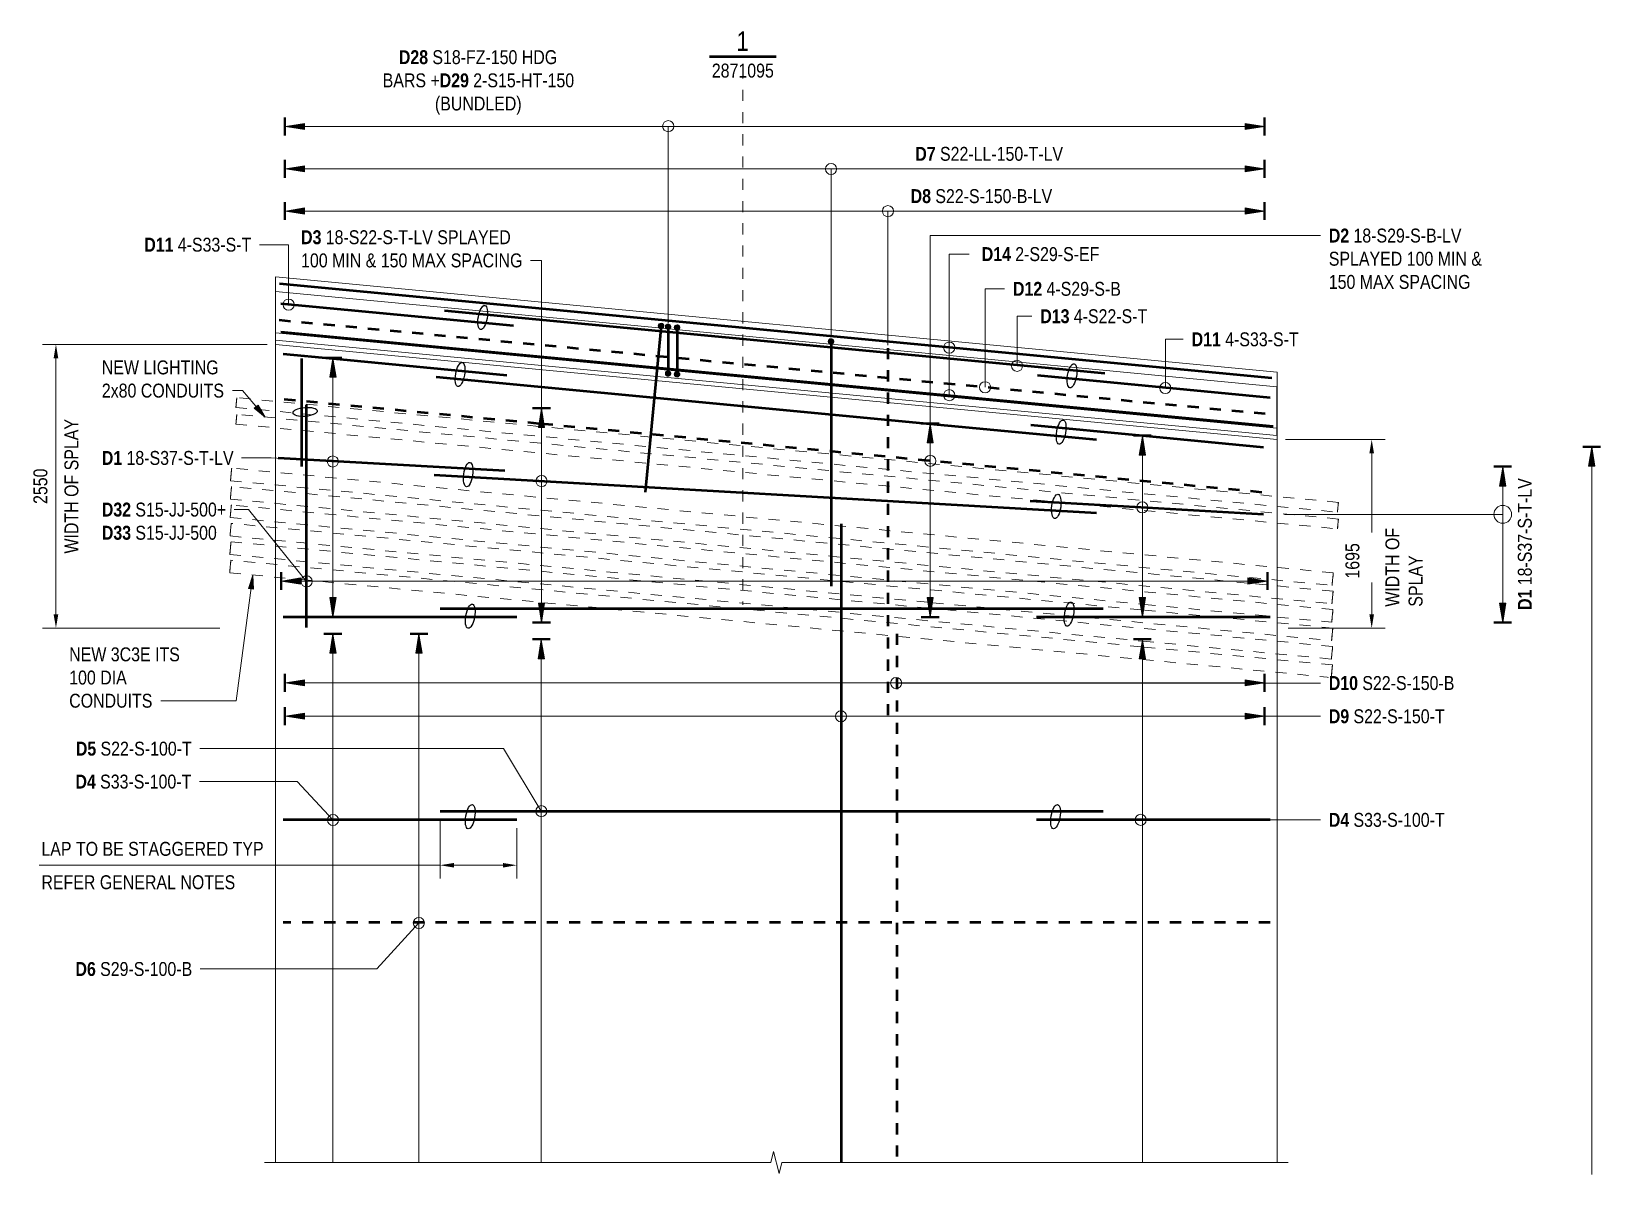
# Model space of a CAD drawing. Header units: metres. Extents: x 577 to 630, y 3 to 1710.
# Drawn here: x 578.17 to 592.27, y 1681.8 to 1692.07 of the extents above; entities that cross this region are included whole.
import ezdxf

# ---------------------------------------------------------------- set-up
doc = ezdxf.new("R2010")
doc.units = ezdxf.units.M
doc.linetypes.add('Dot_Section Line', pattern=[0.02, 0, -0.02])
doc.linetypes.add('JacobsDash', pattern=[0.0045, 0.003, -0.0015])
doc.layers.get('Defpoints').update_dxf_attribs({"color": 41})
for name, color, linetype, lineweight in [('D-BDGE', 7, 'Continuous', 13), ('D-BDGE-FLOOR', 7, 'Continuous', 50), ('D-BDGE-FLOOR-HID', 7, 'JacobsDash', 18), ('D-BDGE-FRAMING', 7, 'Continuous', 50), ('D-BDGE-LINE', 7, 'Continuous', 9), ('D-ENHA-ANNO-TEXT', 7, 'Continuous', 9), ('D-ENHA-TEXT', 7, 'Continuous', 9), ('D-ENHA-TEXT-DIMS', 7, 'Continuous', 9)]:
    doc.layers.add(name, color=color, linetype=linetype, lineweight=lineweight)
doc.layers.add('D-BDGE-Conduits', color=1, linetype='Continuous', lineweight=9, true_color=0xff0000)
doc.styles.add('Arial Narrow', font='ARIALN.TTF', dxfattribs={"height": 0.175})
doc.styles.add('Arial Narrow_1', font='ARIALN.TTF', dxfattribs={"height": 0.125})
doc.styles.add('Arial Narrow_B', font='ARIALNB.TTF', dxfattribs={"height": 0.125})
doc.dimstyles.new('Dimension_Standard_O__mm_', dxfattribs={"dimscale": 0.3048, "dimtxt": 0.127929, "dimasz": 0.410105, "dimexe": 0.393701, "dimexo": 0.246063, "dimgap": 0.246063, "dimtad": 1, "dimdec": 0, "dimlfac": 1000, "dimzin": 0, "dimdsep": 46, "dimtxsty": 'Arial Narrow_1', "dimsah": 1, "dimcen": 0.09, "dimaunit": 1, "dimadec": 4, "dimazin": 0, "dimtfac": 1, "dimtdec": 4, "dimtix": 1, "dimtmove": 2, "dimatfit": 3, "dimfxl": 1, "dimtvp": 1, "dimtfill": 1, "dimtolj": 1, "dimtzin": 0, "dimlwd": 18, "dimlwe": 18, "dimarcsym": 2})
doc.dimstyles.new('Dimension_Standard_O__mm__1', dxfattribs={"dimscale": 0.3048, "dimtxt": 0.127929, "dimasz": 0.410105, "dimexe": 0.393701, "dimexo": 0.246063, "dimgap": 0.246063, "dimtad": 1, "dimdec": 0, "dimlfac": 1000, "dimzin": 0, "dimdsep": 46, "dimtxsty": 'Arial Narrow_1', "dimsah": 1, "dimcen": 0.09, "dimaunit": 1, "dimadec": 4, "dimazin": 0, "dimtfac": 1, "dimtdec": 4, "dimtix": 1, "dimtmove": 0, "dimatfit": 3, "dimfxl": 1, "dimtvp": 1, "dimtfill": 1, "dimtolj": 1, "dimtzin": 0, "dimlwd": 18, "dimlwe": 18, "dimarcsym": 2})

# ---------------------------------------------------------------- blocks, each defined once
blk = doc.blocks.new('Upstand North - Upstand North-7372798-DRG-1095-DECK REINFORCEMENT PLAN')
at = {"layer": 'D-BDGE-FRAMING', "lineweight": 13}
for p, q in [((435.247, 1732.799), (435.279, 1732.426)), ((438.709, 1732.764), (435.247, 1732.799)), ((438.773, 1732.763), (438.744, 1732.764)), ((438.853, 1732.762), (438.808, 1732.763)), ((440.256, 1732.748), (438.888, 1732.762)), ((444.287, 1732.707), (440.264, 1732.748)), ((444.319, 1732.334), (444.287, 1732.707)), ((444.288, 1732.707), (444.287, 1732.707)), ((444.288, 1732.707), (444.325, 1732.271)), ((435.279, 1732.426), (435.285, 1732.362)), ((444.319, 1732.334), (435.279, 1732.426)), ((444.325, 1732.27), (435.285, 1732.362)), ((444.325, 1732.27), (444.319, 1732.334))]:
    blk.add_line(p, q, dxfattribs=at)
blk = doc.blocks.new('CS_DET_Rebar Combined - Multiple Bar-6193805-DRG-1095-DECK REINFORCEMENT PLAN')
at = {"layer": 'D-BDGE-LINE'}
blk.add_hatch(color=256, dxfattribs=at).paths.add_polyline_path([(0.025, 0), (0.024, 0.006), (0.022, 0.012), (0.018, 0.018), (0.012, 0.022), (0.006, 0.024), (0, 0.025), (-0.006, 0.024), (-0.013, 0.022), (-0.018, 0.018), (-0.022, 0.012), (-0.024, 0.006), (-0.025, 0), (-0.024, -0.006), (-0.022, -0.013), (-0.018, -0.018), (-0.013, -0.022), (-0.006, -0.024), (0, -0.025), (0.006, -0.024), (0.012, -0.022), (0.018, -0.018), (0.022, -0.013), (0.024, -0.006)])
at = {"layer": 'D-BDGE-LINE', "lineweight": 50}
blk.add_line((0.025, 0), (2.2, 0), dxfattribs=at)
at = {"layer": 'D-BDGE-LINE'}
for start, end in [(360, 180), (180, 360)]:
    blk.add_arc((0, 0), 0.025, start, end, dxfattribs=at)
blk = doc.blocks.new('CS_DET_Rebar Combined - Multiple Bar-6194062-DRG-1095-DECK REINFORCEMENT PLAN')
at = {"layer": 'D-BDGE-LINE'}
for points in [[(0.025, 0), (0.024, 0.006), (0.022, 0.012), (0.018, 0.018), (0.012, 0.022), (0.006, 0.024), (0, 0.025), (-0.006, 0.024), (-0.013, 0.022), (-0.018, 0.018), (-0.022, 0.012), (-0.024, 0.006), (-0.025, 0), (-0.024, -0.006), (-0.022, -0.013), (-0.018, -0.018), (-0.013, -0.022), (-0.006, -0.024), (0, -0.025), (0.006, -0.024), (0.012, -0.022), (0.018, -0.018), (0.022, -0.013), (0.024, -0.006)], [(0.445, 0), (0.444, 0.006), (0.442, 0.012), (0.438, 0.018), (0.432, 0.022), (0.426, 0.024), (0.42, 0.025), (0.414, 0.024), (0.407, 0.022), (0.402, 0.018), (0.398, 0.012), (0.396, 0.006), (0.395, 0), (0.396, -0.006), (0.398, -0.013), (0.402, -0.018), (0.407, -0.022), (0.414, -0.024), (0.42, -0.025), (0.426, -0.024), (0.432, -0.022), (0.438, -0.018), (0.442, -0.013), (0.444, -0.006)]]:
    blk.add_hatch(color=256, dxfattribs=at).paths.add_polyline_path(points)
at = {"layer": 'D-BDGE-LINE', "lineweight": 50}
blk.add_line((0.025, 0), (0.395, 0), dxfattribs=at)
at = {"layer": 'D-BDGE-LINE'}
for centre, start, end in [((0, 0), 360, 180), ((0, 0), 180, 360), ((0.42, 0), 360, 180), ((0.42, 0), 180, 360)]:
    blk.add_arc(centre, 0.025, start, end, dxfattribs=at)
blk = doc.blocks.new('CS_DET_Rebar Combined - Multiple Bar-6194262-DRG-1095-DECK REINFORCEMENT PLAN')
at = {"layer": 'D-BDGE-LINE'}
blk.add_hatch(color=256, dxfattribs=at).paths.add_polyline_path([(0.025, 0), (0.024, 0.006), (0.022, 0.012), (0.017, 0.018), (0.012, 0.022), (0.006, 0.024), (0, 0.025), (-0.006, 0.024), (-0.013, 0.022), (-0.018, 0.018), (-0.022, 0.012), (-0.024, 0.006), (-0.025, 0), (-0.024, -0.006), (-0.022, -0.013), (-0.018, -0.018), (-0.013, -0.022), (-0.006, -0.024), (0, -0.025), (0.006, -0.024), (0.012, -0.022), (0.018, -0.018), (0.022, -0.013), (0.024, -0.006)])
at = {"layer": 'D-BDGE-LINE', "lineweight": 50}
blk.add_line((0.025, 0), (1.5, 0), dxfattribs=at)
at = {"layer": 'D-BDGE-LINE'}
for start, end in [(360, 180), (180, 360)]:
    blk.add_arc((0, 0), 0.025, start, end, dxfattribs=at)
blk = doc.blocks.new('CS_Reinforcement Extents Dim - CS_Reinforcement Extents Dim-6199535-DRG-1095-DECK REINFORCEMENT PLAN')
at = {"layer": 'D-BDGE-LINE'}
for points in [[(0.067, -0.003), (0.067, 0.003), (0.045, 0)], [(0.22, -0.028), (0.22, 0.028), (0.067, 0.003), (0.067, -0.003)], [(8.673, -0.028), (8.848, 0), (8.673, 0.028)]]:
    blk.add_hatch(color=256, dxfattribs=at).paths.add_polyline_path(points)
at = {"layer": 'D-BDGE-LINE', "lineweight": 40}
for p, q in [((0.045, -0.08), (0.045, 0.08)), ((0.045, -0.008), (0.045, 0.008)), ((8.848, -0.08), (8.848, 0.08)), ((8.848, -0.008), (8.848, 0.008))]:
    blk.add_line(p, q, dxfattribs=at)
at = {"layer": 'D-BDGE-LINE', "lineweight": 18}
for p, q in [((0.067, 0.003), (0.045, 0)), ((0.22, 0.028), (0.067, 0.003)), ((0.067, -0.003), (0.067, 0.003)), ((0.22, -0.028), (0.22, 0.028)), ((8.673, 0.028), (8.673, -0.028)), ((8.848, 0), (8.673, 0.028)), ((0.045, 0), (0.067, -0.003)), ((8.673, 0), (0.067, 0)), ((0.067, -0.003), (0.22, -0.028)), ((8.673, -0.028), (8.848, 0))]:
    blk.add_line(p, q, dxfattribs=at)
blk = doc.blocks.new('CS_Reinforcement Extents Dim - CS_Reinforcement Extents Dim-6473971-DRG-1095-DECK REINFORCEMENT PLAN')
at = {"layer": 'D-BDGE-LINE'}
for points in [[(0.067, 0.003), (0.045, 0), (0.067, -0.003)], [(0.22, 0.003), (0.22, 0.028), (0.067, 0.003), (0.067, -0.003), (0.22, -0.028), (0.22, -0.003)], [(1.785, 0), (1.61, 0.028), (1.61, -0.028), (1.724, -0.01)]]:
    blk.add_hatch(color=256, dxfattribs=at).paths.add_polyline_path(points)
at = {"layer": 'D-BDGE-LINE', "lineweight": 40}
for p, q in [((0.045, -0.08), (0.045, 0.08)), ((0.045, -0.008), (0.045, 0.008)), ((1.785, -0.08), (1.785, 0.08)), ((1.785, -0.008), (1.785, 0.008))]:
    blk.add_line(p, q, dxfattribs=at)
at = {"layer": 'D-BDGE-LINE', "lineweight": 18}
for p, q in [((0.067, 0.003), (0.045, 0)), ((0.22, 0.028), (0.067, 0.003)), ((0.067, -0.003), (0.067, 0.003)), ((0.22, -0.028), (0.22, 0.028)), ((1.61, 0.028), (1.61, -0.028)), ((1.785, 0), (1.61, 0.028)), ((0.045, 0), (0.067, -0.003)), ((1.61, 0), (0.067, 0)), ((0.067, -0.003), (0.22, -0.028)), ((1.61, -0.028), (1.785, 0))]:
    blk.add_line(p, q, dxfattribs=at)
blk = doc.blocks.new('CS_Reinforcement Extents Dim - CS_Reinforcement Extents Dim-6473933-DRG-1095-DECK REINFORCEMENT PLAN')
at = {"layer": 'D-BDGE-LINE'}
for points in [[(0.067, 0.003), (0.045, 0), (0.067, -0.003)], [(0.22, 0.003), (0.22, 0.028), (0.067, 0.003), (0.067, -0.003), (0.22, -0.028), (0.22, -0.003)], [(1.676, 0), (1.501, 0.028), (1.501, -0.028), (1.615, -0.01)]]:
    blk.add_hatch(color=256, dxfattribs=at).paths.add_polyline_path(points)
at = {"layer": 'D-BDGE-LINE', "lineweight": 40}
for p, q in [((0.045, -0.08), (0.045, 0.08)), ((0.045, -0.008), (0.045, 0.008)), ((1.676, -0.08), (1.676, 0.08)), ((1.676, -0.008), (1.676, 0.008))]:
    blk.add_line(p, q, dxfattribs=at)
at = {"layer": 'D-BDGE-LINE', "lineweight": 18}
for p, q in [((0.067, 0.003), (0.045, 0)), ((0.22, 0.028), (0.067, 0.003)), ((0.067, -0.003), (0.067, 0.003)), ((0.22, -0.028), (0.22, 0.028)), ((1.501, 0.028), (1.501, -0.028)), ((1.676, 0), (1.501, 0.028)), ((0.045, 0), (0.067, -0.003)), ((1.501, 0), (0.067, 0)), ((0.067, -0.003), (0.22, -0.028)), ((1.501, -0.028), (1.676, 0))]:
    blk.add_line(p, q, dxfattribs=at)
blk = doc.blocks.new('CS_Reinforcement Extents Dim - CS_Reinforcement Extents Dim-6443772-DRG-1095-DECK REINFORCEMENT PLAN')
at = {"layer": 'D-BDGE-LINE'}
for points in [[(0.067, 0.003), (0.045, 0), (0.067, -0.003)], [(0.22, 0.028), (0.067, 0.003), (0.067, -0.003), (0.22, -0.028)]]:
    blk.add_hatch(color=256, dxfattribs=at).paths.add_polyline_path(points)
at = {"layer": 'D-BDGE-LINE', "lineweight": 40}
for p, q in [((0.045, -0.08), (0.045, 0.08)), ((0.045, -0.008), (0.045, 0.008))]:
    blk.add_line(p, q, dxfattribs=at)
at = {"layer": 'D-BDGE-LINE', "lineweight": 18}
for p, q in [((0.067, 0.003), (0.045, 0)), ((0.22, 0.028), (0.067, 0.003)), ((0.067, -0.003), (0.067, 0.003)), ((0.22, -0.028), (0.22, 0.028)), ((0.045, 0), (0.067, -0.003)), ((4.748, 0), (0.067, 0)), ((0.067, -0.003), (0.22, -0.028))]:
    blk.add_line(p, q, dxfattribs=at)
blk = doc.blocks.new('CS_Reinforcement Extents Dim - CS_Reinforcement Extents Dim-6444051-DRG-1095-DECK REINFORCEMENT PLAN')
at = {"layer": 'D-BDGE-LINE'}
for points in [[(0.067, 0.003), (0.045, 0), (0.067, -0.003)], [(0.22, -0.003), (0.22, 0.028), (0.067, 0.003), (0.067, -0.003), (0.22, -0.028)], [(1.973, 0), (1.798, 0.028), (1.798, -0.028), (1.863, -0.018)]]:
    blk.add_hatch(color=256, dxfattribs=at).paths.add_polyline_path(points)
at = {"layer": 'D-BDGE-LINE', "lineweight": 40}
for p, q in [((0.045, -0.08), (0.045, 0.08)), ((0.045, -0.008), (0.045, 0.008)), ((1.973, -0.08), (1.973, 0.08)), ((1.973, -0.008), (1.973, 0.008))]:
    blk.add_line(p, q, dxfattribs=at)
at = {"layer": 'D-BDGE-LINE', "lineweight": 18}
for p, q in [((0.067, 0.003), (0.045, 0)), ((0.22, 0.028), (0.067, 0.003)), ((0.067, -0.003), (0.067, 0.003)), ((0.22, -0.028), (0.22, 0.028)), ((1.798, 0.028), (1.798, -0.028)), ((1.973, 0), (1.798, 0.028)), ((0.045, 0), (0.067, -0.003)), ((1.798, 0), (0.067, 0)), ((0.067, -0.003), (0.22, -0.028)), ((1.798, -0.028), (1.973, 0))]:
    blk.add_line(p, q, dxfattribs=at)
blk = doc.blocks.new('CS_Reinforcement Extents Dim - CS_Reinforcement Extents Dim-6473894-DRG-1095-DECK REINFORCEMENT PLAN')
at = {"layer": 'D-BDGE-LINE'}
for points in [[(0.067, 0.003), (0.045, 0), (0.067, -0.003)], [(0.22, 0.003), (0.22, 0.028), (0.067, 0.003), (0.067, -0.003), (0.22, -0.028), (0.22, -0.003)], [(2.375, 0), (2.2, 0.028), (2.2, -0.028), (2.314, -0.01)]]:
    blk.add_hatch(color=256, dxfattribs=at).paths.add_polyline_path(points)
at = {"layer": 'D-BDGE-LINE', "lineweight": 40}
for p, q in [((0.045, -0.08), (0.045, 0.08)), ((0.045, -0.008), (0.045, 0.008)), ((2.375, -0.08), (2.375, 0.08)), ((2.375, -0.008), (2.375, 0.008))]:
    blk.add_line(p, q, dxfattribs=at)
at = {"layer": 'D-BDGE-LINE', "lineweight": 18}
for p, q in [((0.067, 0.003), (0.045, 0)), ((0.22, 0.028), (0.067, 0.003)), ((0.067, -0.003), (0.067, 0.003)), ((0.22, -0.028), (0.22, 0.028)), ((2.2, 0.028), (2.2, -0.028)), ((2.375, 0), (2.2, 0.028)), ((0.045, 0), (0.067, -0.003)), ((2.2, 0), (0.067, 0)), ((0.067, -0.003), (0.22, -0.028)), ((2.2, -0.028), (2.375, 0))]:
    blk.add_line(p, q, dxfattribs=at)
blk = doc.blocks.new('CS_Reinforcement Extents Dim - CS_Reinforcement Extents Dim-6443855-DRG-1095-DECK REINFORCEMENT PLAN')
at = {"layer": 'D-BDGE-LINE'}
for points in [[(0.067, 0.003), (0.045, 0), (0.067, -0.003)], [(0.22, 0.003), (0.22, 0.028), (0.067, 0.003), (0.067, -0.003), (0.22, -0.028), (0.22, -0.003)]]:
    blk.add_hatch(color=256, dxfattribs=at).paths.add_polyline_path(points)
at = {"layer": 'D-BDGE-LINE', "lineweight": 40}
for p, q in [((0.045, -0.08), (0.045, 0.08)), ((0.045, -0.008), (0.045, 0.008))]:
    blk.add_line(p, q, dxfattribs=at)
at = {"layer": 'D-BDGE-LINE', "lineweight": 18}
for p, q in [((0.067, 0.003), (0.045, 0)), ((0.22, 0.028), (0.067, 0.003)), ((0.067, -0.003), (0.067, 0.003)), ((0.22, -0.028), (0.22, 0.028)), ((0.045, 0), (0.067, -0.003)), ((4.798, 0), (0.067, 0)), ((0.067, -0.003), (0.22, -0.028))]:
    blk.add_line(p, q, dxfattribs=at)
blk = doc.blocks.new('CS_Reinforcement Extents Dim - CS_Reinforcement Extents Dim-6934835-DRG-1095-DECK REINFORCEMENT PLAN')
at = {"layer": 'D-BDGE-LINE'}
blk.add_hatch(color=256, dxfattribs=at).paths.add_polyline_path([(32.51, -0.028), (32.685, 0), (32.51, 0.028)])
at = {"layer": 'D-BDGE-LINE', "lineweight": 18}
for p, q in [((32.51, 0.028), (32.51, -0.028)), ((32.685, 0), (32.51, 0.028)), ((32.51, 0), (26.143, 0)), ((32.51, -0.028), (32.685, 0))]:
    blk.add_line(p, q, dxfattribs=at)
at = {"layer": 'D-BDGE-LINE', "lineweight": 40}
for p, q in [((32.685, -0.08), (32.685, 0.08)), ((32.685, -0.008), (32.685, 0.008))]:
    blk.add_line(p, q, dxfattribs=at)
blk = doc.blocks.new('CS_Reinforcement Extents Dim - CS_Reinforcement Extents Dim-6474132-DRG-1095-DECK REINFORCEMENT PLAN')
at = {"layer": 'D-BDGE-LINE'}
for points in [[(0.067, -0.003), (0.067, 0.003), (0.045, 0)], [(0.22, 0.003), (0.22, 0.028), (0.067, 0.003), (0.067, -0.003), (0.22, -0.028), (0.22, -0.003)], [(1.447, 0), (1.272, 0.028), (1.272, -0.028), (1.336, -0.018)]]:
    blk.add_hatch(color=256, dxfattribs=at).paths.add_polyline_path(points)
at = {"layer": 'D-BDGE-LINE', "lineweight": 40}
for p, q in [((0.045, 0.08), (0.045, -0.08)), ((0.045, 0.008), (0.045, -0.008)), ((1.447, 0.08), (1.447, -0.08)), ((1.447, 0.008), (1.447, -0.008))]:
    blk.add_line(p, q, dxfattribs=at)
at = {"layer": 'D-BDGE-LINE', "lineweight": 18}
for p, q in [((0.067, 0.003), (0.045, 0)), ((0.045, 0), (0.067, -0.003)), ((0.22, 0.028), (0.067, 0.003)), ((0.067, -0.003), (0.067, 0.003)), ((1.272, 0), (0.067, 0)), ((0.22, -0.028), (0.22, 0.028)), ((1.447, 0), (1.272, 0.028)), ((1.272, 0.028), (1.272, -0.028)), ((1.272, -0.028), (1.447, 0)), ((0.067, -0.003), (0.22, -0.028))]:
    blk.add_line(p, q, dxfattribs=at)
blk = doc.blocks.new('CS_DET_BreakLine_ViewScale - CS_Std BreakLine-6474264-DRG-1095-DECK REINFORCEMENT PLAN')
at = {"layer": 'D-BDGE-LINE'}
for p, q in [((4.45, 0), (-0.1, 0)), ((4.475, 0.1), (4.45, 0)), ((4.525, -0.1), (4.475, 0.1)), ((4.55, 0), (4.525, -0.1)), ((9.1, 0), (4.55, 0))]:
    blk.add_line(p, q, dxfattribs=at)
blk = doc.blocks.new('CS_Reinforcement Extents Dim - CS_Reinforcement Extents Dim-7167190-DRG-1095-DECK REINFORCEMENT PLAN')
at = {"layer": 'D-BDGE-LINE'}
for points in [[(0.067, -0.003), (0.067, 0.003), (0.045, 0)], [(0.22, -0.028), (0.22, 0.028), (0.067, 0.003), (0.067, -0.003), (0.136, -0.014)], [(8.734, -0.028), (8.909, 0), (8.734, 0.028)]]:
    blk.add_hatch(color=256, dxfattribs=at).paths.add_polyline_path(points)
at = {"layer": 'D-BDGE-LINE', "lineweight": 40}
for p, q in [((0.045, -0.08), (0.045, 0.08)), ((0.045, -0.008), (0.045, 0.008)), ((8.909, -0.08), (8.909, 0.08)), ((8.909, -0.008), (8.909, 0.008))]:
    blk.add_line(p, q, dxfattribs=at)
at = {"layer": 'D-BDGE-LINE', "lineweight": 18}
for p, q in [((0.067, 0.003), (0.045, 0)), ((0.22, 0.028), (0.067, 0.003)), ((0.067, -0.003), (0.067, 0.003)), ((0.22, -0.028), (0.22, 0.028)), ((8.734, 0.028), (8.734, -0.028)), ((8.909, 0), (8.734, 0.028)), ((0.045, 0), (0.067, -0.003)), ((8.734, 0), (0.067, 0)), ((0.067, -0.003), (0.22, -0.028)), ((8.734, -0.028), (8.909, 0))]:
    blk.add_line(p, q, dxfattribs=at)
blk = doc.blocks.new('DIMBLOCK2-DRG-1095-DECK REINFORCEMENT PLAN')
at = {"layer": 'D-ENHA-TEXT-DIMS', "color": 0, "lineweight": 18, "transparency": 16777216}
for p, q in [((580.287, 1689.261), (578.268, 1689.261)), ((578.388, 1686.836), (578.388, 1689.136)), ((579.862, 1686.711), (578.268, 1686.711))]:
    blk.add_line(p, q, dxfattribs=at)
at = {"layer": 'D-ENHA-TEXT-DIMS', "color": 0, "transparency": 16777216}
for points in [[(578.367, 1689.136), (578.409, 1689.136), (578.388, 1689.261)], [(578.367, 1686.836), (578.409, 1686.836), (578.388, 1686.711)]]:
    blk.add_solid(points, dxfattribs=at)
at = {"layer": 'Defpoints', "color": 0, "transparency": 16777216}
for p in [(578.388, 1689.261), (580.362, 1689.261), (579.937, 1686.711)]:
    blk.add_point(p, dxfattribs=at)
at = {"layer": 'D-ENHA-TEXT-DIMS', "color": 0, "lineweight": 18, "transparency": 16777216, "char_height": 0.125, "width": 1.45473, "attachment_point": 5, "rotation": 90, "style": 'Arial Narrow_1', "bg_fill": 3, "box_fill_scale": 1.1, "bg_fill_color": 256, "bg_fill_true_color": 13158600, "bg_fill_transparency": 0}
for s, insert in [('\\A1;2550', (578.249, 1687.986)), ('\\A1;WIDTH OF SPLAY', (578.528, 1687.986))]:
    blk.add_mtext(s, dxfattribs=dict(at, insert=insert))
blk = doc.blocks.new('DIMBLOCK3-DRG-1095-DECK REINFORCEMENT PLAN')
at = {"layer": 'D-ENHA-TEXT-DIMS', "color": 0, "lineweight": 18, "transparency": 16777216}
for p, q in [((589.437, 1688.406), (590.333, 1688.406)), ((590.213, 1688.281), (590.213, 1687.569)), ((590.213, 1686.836), (590.213, 1687.122)), ((589.462, 1686.711), (590.333, 1686.711))]:
    blk.add_line(p, q, dxfattribs=at)
at = {"layer": 'D-ENHA-TEXT-DIMS', "color": 0, "transparency": 16777216}
for points in [[(590.192, 1688.281), (590.234, 1688.281), (590.213, 1688.406)], [(590.192, 1686.836), (590.234, 1686.836), (590.213, 1686.711)]]:
    blk.add_solid(points, dxfattribs=at)
at = {"layer": 'Defpoints', "color": 0, "transparency": 16777216}
for p in [(589.362, 1688.406), (590.213, 1688.406), (589.387, 1686.711)]:
    blk.add_point(p, dxfattribs=at)
at = {"layer": 'D-ENHA-TEXT-DIMS', "color": 0, "lineweight": 18, "transparency": 16777216, "insert": (589.977, 1687.156), "char_height": 0.125, "width": 0.38013, "attachment_point": 1, "rotation": 90, "line_spacing_factor": 0.974696, "style": 'Arial Narrow_1', "bg_fill": 3, "box_fill_scale": 1.1, "bg_fill_color": 256, "bg_fill_true_color": 13158600, "bg_fill_transparency": 0}
blk.add_mtext('\\A1;1695', dxfattribs=at)
blk = doc.blocks.new('DIMBLOCK4-DRG-1095-DECK REINFORCEMENT PLAN')
at = {"layer": 'D-ENHA-TEXT-DIMS', "color": 0, "lineweight": 18, "transparency": 16777216}
for p, q in [((581.84, 1684.989), (581.84, 1684.46)), ((582.53, 1684.914), (582.53, 1684.46)), ((581.965, 1684.58), (582.405, 1684.58))]:
    blk.add_line(p, q, dxfattribs=at)
at = {"layer": 'D-ENHA-TEXT-DIMS', "color": 0, "transparency": 16777216}
for points in [[(581.965, 1684.6), (581.965, 1684.559), (581.84, 1684.58)], [(582.405, 1684.6), (582.405, 1684.559), (582.53, 1684.58)]]:
    blk.add_solid(points, dxfattribs=at)
at = {"layer": 'Defpoints', "color": 0, "transparency": 16777216}
for p in [(581.84, 1685.064), (582.53, 1684.989), (582.53, 1684.58)]:
    blk.add_point(p, dxfattribs=at)
at = {"layer": 'D-ENHA-TEXT-DIMS', "color": 0, "lineweight": 18, "transparency": 16777216, "insert": (582.185, 1684.729), "char_height": 0.125, "attachment_point": 5, "style": 'Arial Narrow_1', "bg_fill": 3, "box_fill_scale": 1.1, "bg_fill_color": 256, "bg_fill_true_color": 13158600, "bg_fill_transparency": 0}
blk.add_mtext('\\A1;\u200e', dxfattribs=at)

msp = doc.modelspace()

# ---------------------------------------------------------------- hatches: boundary and pattern name
at = {"layer": 'D-ENHA-TEXT'}
for points in [[(580.2684, 1688.6068), (580.2042, 1688.7163), (580.1706, 1688.6877)], [(580.157, 1687.1868), (580.1186, 1687.0659), (580.1623, 1687.06)]]:
    msp.add_hatch(color=256, dxfattribs=at).paths.add_polyline_path(points)

# ---------------------------------------------------------------- linework, layer by layer
at = {"layer": 'D-BDGE', "lineweight": 50}
for p, q in [((589.3163, 1688.9564), (580.3965, 1689.8042)), ((582.5003, 1689.4284), (580.4098, 1689.6271)), ((587.8135, 1688.9988), (581.8803, 1689.5627)), ((589.3276, 1688.5238), (580.4078, 1689.3716)), ((580.8753, 1689.1306), (580.4298, 1689.1729)), ((580.5942, 1689.1331), (580.5942, 1688.1625)), ((582.4408, 1688.9818), (580.8786, 1689.1303)), ((589.2997, 1688.7822), (587.2091, 1688.9809)), ((586.2438, 1688.545), (581.8065, 1688.9668)), ((580.6369, 1688.718), (580.6369, 1686.718)), ((587.7398, 1688.4029), (586.2456, 1688.5449)), ((588.1517, 1688.439), (587.1496, 1688.5343)), ((589.2401, 1688.3356), (588.1525, 1688.439)), ((582.4213, 1688.1235), (580.3846, 1688.24)), ((587.7383, 1687.7443), (581.788, 1688.0846)), ((589.2401, 1687.7336), (587.1436, 1687.8535)), ((585.4445, 1687.6481), (585.4445, 1681.9081)), ((582.7322, 1686.8858), (581.8398, 1686.8858)), ((586.2327, 1686.8858), (582.7721, 1686.8858)), ((587.7998, 1686.8858), (586.2566, 1686.8858)), ((582.5298, 1686.8108), (580.4298, 1686.8108)), ((589.2998, 1686.8108), (587.1998, 1686.8108)), ((587.7998, 1685.0641), (581.8398, 1685.0641)), ((582.5298, 1684.9891), (580.4298, 1684.9891)), ((589.2998, 1684.9891), (587.1998, 1684.9891))]:
    msp.add_line(p, q, dxfattribs=at)
at = {"layer": 'D-BDGE', "linetype": 'JacobsDash', "lineweight": 50}
for p, q in [((589.2556, 1688.6357), (580.3956, 1689.4778)), ((585.8645, 1689.2281), (585.8645, 1685.8608)), ((582.7297, 1688.5485), (580.4086, 1688.7691)), ((589.2245, 1687.9312), (582.7752, 1688.5442)), ((585.9445, 1686.6608), (585.9445, 1681.9081)), ((589.2998, 1684.0641), (580.4298, 1684.0641))]:
    msp.add_line(p, q, dxfattribs=at)
at = {"layer": 'D-BDGE', "lineweight": 18}
for p, q in [((589.362, 1688.4055), (580.362, 1689.2608)), ((589.4307, 1687.7336), (591.3907, 1687.7336)), ((581.8398, 1684.5796), (578.2378, 1684.5796))]:
    msp.add_line(p, q, dxfattribs=at)
for centre, radius in [((588.1521, 1687.7958), 0.05), ((591.3907, 1687.7336), 0.08)]:
    msp.add_circle(centre, radius, dxfattribs=at)
at = {"layer": 'D-BDGE', "lineweight": 25}
for centre, major_axis in [((582.2235, 1689.5021), (0.0191, 0.1083)), ((582.0199, 1688.9901), (0.0191, 0.1083)), ((587.5196, 1688.9788), (0.0191, 0.1083)), ((580.6274, 1688.6542), (0.1096, 0.0096)), ((587.4221, 1688.4732), (0.0191, 0.1083)), ((582.093, 1688.0903), (0.015, 0.109)), ((587.3784, 1687.805), (0.015, 0.109)), ((582.1115, 1686.8177), (0.0191, 0.1083)), ((587.4931, 1686.8373), (0.0191, 0.1083)), ((582.1115, 1685.016), (0.0191, 0.1083)), ((587.3715, 1685.016), (0.0191, 0.1083))]:
    msp.add_ellipse(centre, major_axis=major_axis, ratio=0.3636364, dxfattribs=at)
at = {"layer": 'D-BDGE-Conduits', "color": 143, "linetype": 'JacobsDash', "true_color": 0x78aac8}
for p, q in [((580.0053, 1688.6943), (589.9053, 1687.7534)), ((582.7259, 1688.5244), (580.0137, 1688.7822)), ((589.9137, 1687.6913), (580.0137, 1688.6322)), ((580.0054, 1688.5443), (589.9054, 1687.6034)), ((589.9137, 1687.8413), (582.7792, 1688.5193)), ((589.8676, 1687.2082), (579.9676, 1688.1491)), ((579.9569, 1688.0361), (589.8569, 1687.0952)), ((579.9554, 1687.8705), (589.8554, 1686.9296)), ((589.1011, 1687.1153), (579.9661, 1687.9835)), ((579.9539, 1687.7049), (588.1335, 1686.9275)), ((589.8647, 1686.8769), (579.9647, 1687.8179)), ((588.1419, 1686.8749), (579.9632, 1687.6522)), ((579.9524, 1687.5393), (586.2235, 1686.9433)), ((586.2319, 1686.8907), (579.9617, 1687.4866)), ((579.951, 1687.3737), (588.1495, 1686.5945)), ((588.1414, 1686.5435), (579.9602, 1687.321)), ((579.9495, 1687.2081), (580.5322, 1687.1527)), ((580.587, 1687.1475), (589.8495, 1686.2672)), ((589.8661, 1687.0425), (589.1387, 1687.1117)), ((589.8617, 1686.5457), (586.257, 1686.8883)), ((586.2652, 1686.9394), (589.8524, 1686.5984)), ((589.8632, 1686.7113), (588.162, 1686.873)), ((588.1702, 1686.924), (589.8539, 1686.764)), ((588.1548, 1686.594), (589.851, 1686.4328)), ((589.8602, 1686.3801), (588.1632, 1686.5414))]:
    msp.add_line(p, q, dxfattribs=at)
for centre, major_axis, start_param, end_param in [((580.0095, 1688.7382), (0.0042, 0.0439), 1.5707963, 3.1415927), ((580.0095, 1688.7382), (0.0042, 0.0439), 0, 1.5707963), ((580.0096, 1688.5882), (0.0042, 0.0439), 1.5707963, 3.1415927), ((580.0096, 1688.5882), (0.0042, 0.0439), 0, 1.5707963), ((579.9623, 1688.0926), (0.0054, 0.0565), 0, 1.5707963), ((579.9623, 1688.0926), (0.0054, 0.0565), 1.5707963, 3.1415927), ((579.9608, 1687.927), (0.0054, 0.0565), 1.5707963, 3.1415927), ((579.9608, 1687.927), (0.0054, 0.0565), 0, 1.5707963), ((579.9593, 1687.7614), (0.0054, 0.0565), 1.5707963, 3.1415927), ((579.9593, 1687.7614), (0.0054, 0.0565), 0, 1.5707963), ((589.9095, 1687.7973), (0.0042, 0.0439), 3.1415927, 4.712389), ((589.9095, 1687.7973), (0.0042, 0.0439), 1.5707963, 3.1415927), ((589.9095, 1687.7973), (0.0042, 0.0439), 0, 1.5707963), ((589.9095, 1687.7973), (0.0042, 0.0439), 4.9741884, 6.2831853), ((579.9578, 1687.5958), (0.0054, 0.0565), 1.5707963, 3.1415927), ((579.9578, 1687.5958), (0.0054, 0.0565), 0, 1.5707963), ((589.9096, 1687.6473), (0.0042, 0.0439), 1.5707963, 3.1415927), ((589.9096, 1687.6473), (0.0042, 0.0439), 3.1415927, 4.712389), ((589.9096, 1687.6473), (0.0042, 0.0439), 0, 1.5707963), ((589.9096, 1687.6473), (0.0042, 0.0439), 4.9741884, 6.2831853), ((579.9563, 1687.4302), (0.0054, 0.0565), 1.5707963, 3.1415927), ((579.9563, 1687.4302), (0.0054, 0.0565), 0, 1.5707963), ((579.9548, 1687.2646), (0.0054, 0.0565), 0, 1.5707963), ((579.9548, 1687.2646), (0.0054, 0.0565), 1.5707963, 3.1415927), ((589.8623, 1687.1517), (0.0054, 0.0565), 1.5707963, 3.1415927), ((589.8623, 1687.1517), (0.0054, 0.0565), 0, 1.5707963), ((589.8623, 1687.1517), (0.0054, 0.0565), 4.9741884, 6.2831853), ((589.8623, 1687.1517), (0.0054, 0.0565), 3.1415927, 4.4505896), ((589.8608, 1686.9861), (0.0054, 0.0565), 0, 1.5707963), ((589.8608, 1686.9861), (0.0054, 0.0565), 4.9741884, 6.2831853), ((589.8608, 1686.9861), (0.0054, 0.0565), 1.5707963, 3.1415927), ((589.8608, 1686.9861), (0.0054, 0.0565), 3.1415927, 4.4505896), ((589.8593, 1686.8205), (0.0054, 0.0565), 0, 1.5707963), ((589.8593, 1686.8205), (0.0054, 0.0565), 4.9741884, 6.2831853), ((589.8593, 1686.8205), (0.0054, 0.0565), 1.5707963, 3.1415927), ((589.8593, 1686.8205), (0.0054, 0.0565), 3.1415927, 4.4505896), ((589.8578, 1686.6549), (0.0054, 0.0565), 1.5707963, 3.1415927), ((589.8578, 1686.6549), (0.0054, 0.0565), 3.1415927, 4.4505896), ((589.8578, 1686.6549), (0.0054, 0.0565), 0, 1.5707963), ((589.8578, 1686.6549), (0.0054, 0.0565), 4.9741884, 6.2831853), ((589.8563, 1686.4893), (0.0054, 0.0565), 1.5707963, 3.1415927), ((589.8563, 1686.4893), (0.0054, 0.0565), 3.1415927, 4.4505896), ((589.8563, 1686.4893), (0.0054, 0.0565), 0, 1.5707963), ((589.8563, 1686.4893), (0.0054, 0.0565), 4.9741884, 6.2831853), ((589.8548, 1686.3237), (0.0054, 0.0565), 1.5707963, 3.1415927), ((589.8548, 1686.3237), (0.0054, 0.0565), 3.1415927, 4.4505896), ((589.8548, 1686.3237), (0.0054, 0.0565), 0, 1.5707963), ((589.8548, 1686.3237), (0.0054, 0.0565), 4.9741884, 6.2831853)]:
    msp.add_ellipse(centre, major_axis=major_axis, ratio=0.003981, start_param=start_param, end_param=end_param, dxfattribs=at)
at = {"layer": 'D-BDGE-FLOOR', "lineweight": 13}
for p, q in [((589.362, 1689.0124), (580.362, 1689.8677)), ((580.362, 1689.7378), (580.362, 1689.8677)), ((580.362, 1681.9081), (580.362, 1689.2991)), ((589.362, 1689.0124), (589.362, 1681.9081))]:
    msp.add_line(p, q, dxfattribs=at)
at = {"layer": 'D-BDGE-FLOOR-HID', "lineweight": 13}
msp.add_line((580.362, 1689.2992), (580.362, 1689.7377), dxfattribs=at)
at = {"layer": 'D-ENHA-ANNO-TEXT', "lineweight": 50}
msp.add_line((584.2602, 1691.8496), (584.8602, 1691.8496), dxfattribs=at)
at = {"layer": 'D-ENHA-ANNO-TEXT', "color": 7, "linetype": 'Dot_Section Line', "true_color": 0xffffff}
msp.add_line((584.5602, 1691.7496), (584.5602, 1686.9206), dxfattribs=at)
at = {"layer": 'D-ENHA-TEXT'}
for p, q in [((583.8907, 1691.2224), (583.8907, 1689.456)), ((585.3544, 1690.8377), (585.3544, 1689.3336)), ((585.8652, 1690.4586), (585.8652, 1689.255)), ((580.2194, 1690.1573), (580.2161, 1690.1573)), ((580.4787, 1690.1573), (580.2194, 1690.1573)), ((580.4787, 1689.619), (580.4787, 1690.1573)), ((586.246, 1690.2393), (589.7523, 1690.2393)), ((586.246, 1688.2143), (586.246, 1690.2393)), ((582.6752, 1690.016), (582.6537, 1690.016)), ((582.752, 1690.016), (582.6752, 1690.016)), ((582.752, 1688.0325), (582.752, 1690.016)), ((586.416, 1690.0726), (586.5938, 1690.0726)), ((586.416, 1689.2326), (586.416, 1690.0726)), ((586.416, 1690.0726), (586.5938, 1690.0726)), ((586.416, 1688.8044), (586.416, 1690.0726)), ((586.7387, 1689.7604), (586.9141, 1689.7604)), ((586.7387, 1688.8758), (586.7387, 1689.7604)), ((587.026, 1689.5143), (587.1594, 1689.5143)), ((587.026, 1689.0684), (587.026, 1689.5143)), ((588.3585, 1689.3068), (588.5198, 1689.3068)), ((588.3585, 1688.8683), (588.3585, 1689.3068)), ((580.0594, 1688.2406), (580.0561, 1688.2406)), ((580.3234, 1688.2406), (580.0594, 1688.2406)), ((580.8764, 1688.2087), (580.3234, 1688.2406)), ((580.157, 1687.1868), (580.0064, 1686.0585)), ((580.157, 1687.1868), (580.1186, 1687.0659)), ((580.1623, 1687.06), (580.157, 1687.1868)), ((580.1186, 1687.0659), (580.1623, 1687.06)), ((585.9391, 1686.2173), (589.7523, 1686.2173)), ((579.7788, 1686.0585), (579.3296, 1686.0585)), ((580.0064, 1686.0585), (579.7788, 1686.0585)), ((585.4438, 1685.9186), (589.7523, 1685.9186)), ((579.6839, 1685.6277), (579.6804, 1685.6277)), ((582.4108, 1685.6277), (579.6839, 1685.6277)), ((582.7497, 1685.0654), (582.4108, 1685.6277)), ((579.6802, 1685.3316), (579.6767, 1685.3316)), ((580.5572, 1685.3316), (579.6802, 1685.3316)), ((580.8785, 1684.9859), (580.5572, 1685.3316)), ((588.1362, 1684.9876), (589.7523, 1684.9876)), ((581.6494, 1684.0609), (581.2731, 1683.6472)), ((579.6867, 1683.6472), (579.6833, 1683.6472)), ((581.2731, 1683.6472), (579.6867, 1683.6472))]:
    msp.add_line(p, q, dxfattribs=at)
for centre in [(583.8907, 1691.2224), (585.3544, 1690.8377), (585.8652, 1690.4586), (580.4787, 1689.619), (586.416, 1689.2326), (587.026, 1689.0684), (586.416, 1688.8044), (586.7387, 1688.8758), (588.3585, 1688.8683), (580.8764, 1688.2087), (586.246, 1688.2143), (582.752, 1688.0325), (580.6404, 1687.1304), (585.9391, 1686.2173), (585.4438, 1685.9186), (580.8785, 1684.9859), (582.7497, 1685.0654), (588.1362, 1684.9876), (581.6494, 1684.0609)]:
    msp.add_circle(centre, 0.05, dxfattribs=at)

# ---------------------------------------------------------------- block references
at = {"layer": 'D-BDGE-FRAMING', "lineweight": 13, "rotation": 355.1442999999991}
msp.add_blockref('Upstand North - Upstand North-7372798-DRG-1095-DECK REINFORCEMENT PLAN', (0, 0), dxfattribs=at)
at = {"layer": 'D-BDGE-LINE'}
for name, p in [('CS_Reinforcement Extents Dim - CS_Reinforcement Extents Dim-6199535-DRG-1095-DECK REINFORCEMENT PLAN', (580.4015, 1691.2192)), ('CS_Reinforcement Extents Dim - CS_Reinforcement Extents Dim-6199535-DRG-1095-DECK REINFORCEMENT PLAN', (580.4015, 1690.8392)), ('CS_Reinforcement Extents Dim - CS_Reinforcement Extents Dim-6199535-DRG-1095-DECK REINFORCEMENT PLAN', (580.4015, 1690.4592)), ('CS_Reinforcement Extents Dim - CS_Reinforcement Extents Dim-7167190-DRG-1095-DECK REINFORCEMENT PLAN', (580.3671, 1687.1336)), ('CS_Reinforcement Extents Dim - CS_Reinforcement Extents Dim-6199535-DRG-1095-DECK REINFORCEMENT PLAN', (580.4015, 1686.2192)), ('CS_Reinforcement Extents Dim - CS_Reinforcement Extents Dim-6199535-DRG-1095-DECK REINFORCEMENT PLAN', (580.4015, 1685.9192)), ('CS_DET_BreakLine_ViewScale - CS_Std BreakLine-6474264-DRG-1095-DECK REINFORCEMENT PLAN', (580.362, 1681.9081))]:
    msp.add_blockref(name, p, dxfattribs=at)
for name, p, rotation in [('CS_DET_Rebar Combined - Multiple Bar-6194262-DRG-1095-DECK REINFORCEMENT PLAN', (583.826, 1689.4258), 264.5708679176475), ('CS_DET_Rebar Combined - Multiple Bar-6194062-DRG-1095-DECK REINFORCEMENT PLAN', (583.8899, 1689.4197), 269.9999999999984), ('CS_DET_Rebar Combined - Multiple Bar-6194062-DRG-1095-DECK REINFORCEMENT PLAN', (583.9696, 1689.4122), 269.9999999999984), ('CS_DET_Rebar Combined - Multiple Bar-6193805-DRG-1095-DECK REINFORCEMENT PLAN', (585.3537, 1689.2873), 269.9999999999984), ('CS_Reinforcement Extents Dim - CS_Reinforcement Extents Dim-6473894-DRG-1095-DECK REINFORCEMENT PLAN', (580.8769, 1689.1857), 269.9999999999982), ('CS_Reinforcement Extents Dim - CS_Reinforcement Extents Dim-6444051-DRG-1095-DECK REINFORCEMENT PLAN', (582.7521, 1688.734), 270.0000000000049), ('CS_Reinforcement Extents Dim - CS_Reinforcement Extents Dim-6473971-DRG-1095-DECK REINFORCEMENT PLAN', (586.2447, 1688.5957), 270.0000000000049), ('CS_Reinforcement Extents Dim - CS_Reinforcement Extents Dim-6473933-DRG-1095-DECK REINFORCEMENT PLAN', (588.1521, 1688.4864), 270.0000000000049), ('CS_Reinforcement Extents Dim - CS_Reinforcement Extents Dim-6934835-DRG-1095-DECK REINFORCEMENT PLAN', (592.1902, 1655.6559), 90.0000000000001), ('CS_Reinforcement Extents Dim - CS_Reinforcement Extents Dim-6474132-DRG-1095-DECK REINFORCEMENT PLAN', (591.3907, 1688.2077), 269.9999999999989), ('CS_Reinforcement Extents Dim - CS_Reinforcement Extents Dim-6443855-DRG-1095-DECK REINFORCEMENT PLAN', (580.8769, 1686.7057), 270.0000000000049), ('CS_Reinforcement Extents Dim - CS_Reinforcement Extents Dim-6443855-DRG-1095-DECK REINFORCEMENT PLAN', (581.6501, 1686.7057), 270.0000000000049), ('CS_Reinforcement Extents Dim - CS_Reinforcement Extents Dim-6443772-DRG-1095-DECK REINFORCEMENT PLAN', (582.7501, 1686.6557), 270.0000000000049), ('CS_Reinforcement Extents Dim - CS_Reinforcement Extents Dim-6443772-DRG-1095-DECK REINFORCEMENT PLAN', (588.1521, 1686.6557), 270.0000000000049)]:
    msp.add_blockref(name, p, dxfattribs=dict(at, rotation=rotation))

# ---------------------------------------------------------------- texts
at = {"layer": 'D-ENHA-TEXT', "char_height": 0.125, "attachment_point": 1, "bg_fill": 3, "box_fill_scale": 1, "bg_fill_color": 256, "bg_fill_true_color": 13158600, "bg_fill_transparency": 0}
for s, insert, style in [('D28', (581.4698, 1691.9052), 'Arial Narrow_B'), ('BARS +', (581.3243, 1691.6968), 'Arial Narrow_1'), ('D3', (580.591, 1690.2868), 'Arial Narrow_B'), ('D2', (589.8273, 1690.3018), 'Arial Narrow_B'), ('D11 ', (579.1819, 1690.2198), 'Arial Narrow_B'), ('D14 ', (586.7085, 1690.1351), 'Arial Narrow_B'), ('100 MIN & 150 MAX SPACING', (580.591, 1690.0785), 'Arial Narrow_1'), ('SPLAYED 100 MIN & ', (589.8273, 1690.0935), 'Arial Narrow_1'), ('150 MAX SPACING', (589.8273, 1689.8851), 'Arial Narrow_1'), ('D1', (578.8004, 1688.3031), 'Arial Narrow_B'), ('NEW 3C3E ITS ', (578.5071, 1686.5377), 'Arial Narrow_1'), ('100 DIA ', (578.5071, 1686.3293), 'Arial Narrow_1'), ('CONDUITS', (578.5071, 1686.121), 'Arial Narrow_1'), ('D9', (589.8273, 1685.9811), 'Arial Narrow_B'), ('D5', (578.5669, 1685.6902), 'Arial Narrow_B'), ('D4', (578.5632, 1685.3941), 'Arial Narrow_B'), ('D4', (589.8273, 1685.0501), 'Arial Narrow_B'), ('LAP TO BE STAGGERED TYP', (578.2572, 1684.7896), 'Arial Narrow_1'), ('REFER GENERAL NOTES', (578.2572, 1684.4896), 'Arial Narrow_1'), ('D6', (578.5632, 1683.7097), 'Arial Narrow_B')]:
    msp.add_mtext(s, dxfattribs=dict(at, insert=insert, style=style))
at = {"layer": 'D-ENHA-TEXT', "insert": (590.5446, 1686.9035), "char_height": 0.125, "attachment_point": 1, "rotation": 90, "style": 'Arial Narrow_1', "bg_fill": 3, "box_fill_scale": 1, "bg_fill_color": 256, "bg_fill_true_color": 13158600, "bg_fill_transparency": 0}
msp.add_mtext('SPLAY', dxfattribs=at)

# ---------------------------------------------------------------- next in the draw order: texts
at = {"layer": 'D-ENHA-ANNO-TEXT', "insert": (584.5039, 1692.0744), "char_height": 0.175, "attachment_point": 1, "style": 'Arial Narrow', "bg_fill": 3, "box_fill_scale": 1, "bg_fill_color": 256, "bg_fill_transparency": 0}
msp.add_mtext('1', dxfattribs=at)
at = {"layer": 'D-ENHA-ANNO-TEXT', "insert": (584.2824, 1691.7844), "char_height": 0.125, "attachment_point": 1, "style": 'Arial Narrow_1', "bg_fill": 3, "box_fill_scale": 1, "bg_fill_color": 256, "bg_fill_true_color": 13158600, "bg_fill_transparency": 0}
msp.add_mtext('2871095', dxfattribs=at)
at = {"layer": 'D-ENHA-TEXT', "char_height": 0.125, "attachment_point": 1, "bg_fill": 3, "box_fill_scale": 1, "bg_fill_color": 256, "bg_fill_true_color": 13158600, "bg_fill_transparency": 0}
for s, insert, style in [(' S18-FZ-150 HDG ', (581.7311, 1691.9052), 'Arial Narrow_1'), ('D29', (581.837, 1691.6968), 'Arial Narrow_B'), ('(BUNDLED)', (581.794, 1691.4885), 'Arial Narrow_1'), ('D7', (586.1113, 1691.0363), 'Arial Narrow_B'), ('D8', (586.0695, 1690.6563), 'Arial Narrow_B'), (' 18-S22-S-T-LV SPLAYED ', (580.7729, 1690.2868), 'Arial Narrow_1'), (' 18-S29-S-B-LV', (590.0092, 1690.3018), 'Arial Narrow_1'), ('4-S33-S-T', (579.4829, 1690.2198), 'Arial Narrow_1'), ('2-S29-S-EF', (587.0094, 1690.1351), 'Arial Narrow_1'), ('D12', (586.9891, 1689.8229), 'Arial Narrow_B'), ('D13', (587.2344, 1689.5768), 'Arial Narrow_B'), ('D11', (588.5948, 1689.3693), 'Arial Narrow_B'), (' 18-S37-S-T-LV', (578.9823, 1688.3031), 'Arial Narrow_1'), ('D10', (589.8273, 1686.2798), 'Arial Narrow_B'), (' S22-S-150-T', (590.0092, 1685.9811), 'Arial Narrow_1'), (' S22-S-100-T', (578.7488, 1685.6902), 'Arial Narrow_1'), (' S33-S-100-T', (578.7451, 1685.3941), 'Arial Narrow_1'), (' S33-S-100-T', (590.0092, 1685.0501), 'Arial Narrow_1'), (' S29-S-100-B', (578.7451, 1683.7097), 'Arial Narrow_1')]:
    msp.add_mtext(s, dxfattribs=dict(at, insert=insert, style=style))
at = {"layer": 'D-ENHA-TEXT', "insert": (591.5264, 1686.8744), "char_height": 0.125, "attachment_point": 1, "rotation": 90, "style": 'Arial Narrow_B', "bg_fill": 3, "box_fill_scale": 1, "bg_fill_color": 256, "bg_fill_true_color": 13158600, "bg_fill_transparency": 0}
msp.add_mtext('D1', dxfattribs=at)

# ---------------------------------------------------------------- next in the draw order: dimensions: what is measured, and where the dimension line sits
at = {"layer": 'D-ENHA-TEXT-DIMS', "lineweight": 18}
dim = msp.add_linear_dim(base=(590.2133, 1688.4055), p1=(589.387, 1686.7108), p2=(589.362, 1688.4055), angle=90, dimstyle='Dimension_Standard_O__mm_', override={"dimpost": '<>', "dimfxl": 1.694956}, dxfattribs=at)
dim.commit()
dim.dimension.update_dxf_attribs({"geometry": 'DIMBLOCK3-DRG-1095-DECK REINFORCEMENT PLAN', "text_midpoint": (590.0601, 1687.3458), "dimtype": 160, "text_rotation": 90})
dim = msp.add_linear_dim(base=(582.5298, 1684.5796), p1=(581.8398, 1685.0641), p2=(582.5298, 1684.9891), text='\u200e', dimstyle='Dimension_Standard_O__mm__1', override={"dimpost": '<>', "dimfxl": 0.694064}, dxfattribs=at)
dim.commit()
dim.dimension.update_dxf_attribs({"geometry": 'DIMBLOCK4-DRG-1095-DECK REINFORCEMENT PLAN', "text_midpoint": (582.1848, 1684.7288)})

# ---------------------------------------------------------------- next in the draw order: texts
at = {"layer": 'D-ENHA-TEXT', "char_height": 0.125, "attachment_point": 1, "style": 'Arial Narrow_1', "bg_fill": 3, "box_fill_scale": 1, "bg_fill_color": 256, "bg_fill_true_color": 13158600, "bg_fill_transparency": 0}
for s, insert in [(' 2-S15-HT-150 ', (582.0982, 1691.6968)), (' S22-LL-150-T-LV', (586.2932, 1691.0363)), (' S22-S-150-B-LV', (586.2514, 1690.6563)), (' 4-S29-S-B', (587.2504, 1689.8229)), (' 4-S22-S-T', (587.4956, 1689.5768)), (' 4-S33-S-T', (588.8561, 1689.3693)), (' S22-S-150-B', (590.0886, 1686.2798))]:
    msp.add_mtext(s, dxfattribs=dict(at, insert=insert))
at = {"layer": 'D-ENHA-TEXT', "char_height": 0.125, "attachment_point": 1, "rotation": 90, "style": 'Arial Narrow_1', "bg_fill": 3, "box_fill_scale": 1, "bg_fill_color": 256, "bg_fill_true_color": 13158600, "bg_fill_transparency": 0}
for s, insert in [(' 18-S37-S-T-LV', (591.5264, 1687.0563)), ('WIDTH OF ', (590.3362, 1686.9035))]:
    msp.add_mtext(s, dxfattribs=dict(at, insert=insert))

# ---------------------------------------------------------------- next in the draw order: dimensions: what is measured, and where the dimension line sits
at = {"layer": 'D-ENHA-TEXT-DIMS', "lineweight": 18}
dim = msp.add_linear_dim(base=(578.3881, 1689.2608), p1=(579.9366, 1686.7108), p2=(580.362, 1689.2608), angle=90, text='<>\\XWIDTH OF SPLAY', dimstyle='Dimension_Standard_O__mm__1', override={"dimpost": '<>', "dimfxl": 2.585244}, dxfattribs=at)
dim.commit()
dim.dimension.update_dxf_attribs({"geometry": 'DIMBLOCK2-DRG-1095-DECK REINFORCEMENT PLAN', "text_midpoint": (578.3881, 1687.9858)})

# ---------------------------------------------------------------- next in the draw order: linework, layer by layer
at = {"layer": 'D-ENHA-TEXT'}
for p, q in [((579.9904, 1688.8458), (579.9734, 1688.8458)), ((580.0651, 1688.8458), (579.9904, 1688.8458)), ((580.2684, 1688.6068), (580.0651, 1688.8458)), ((580.2042, 1688.7163), (580.1706, 1688.6877)), ((580.2684, 1688.6068), (580.2042, 1688.7163)), ((580.1706, 1688.6877), (580.2684, 1688.6068)), ((579.9934, 1687.7765), (579.99, 1687.7765)), ((580.1181, 1687.7765), (579.9934, 1687.7765)), ((580.6404, 1687.1304), (580.1181, 1687.7765))]:
    msp.add_line(p, q, dxfattribs=at)

# ---------------------------------------------------------------- next in the draw order: texts
at = {"layer": 'D-ENHA-TEXT', "char_height": 0.125, "attachment_point": 1, "bg_fill": 3, "box_fill_scale": 1, "bg_fill_color": 256, "bg_fill_true_color": 13158600, "bg_fill_transparency": 0}
for s, insert, style in [('NEW LIGHTING ', (578.8004, 1689.1167), 'Arial Narrow_1'), ('2x80 CONDUITS', (578.8004, 1688.9083), 'Arial Narrow_1'), ('D32', (578.8004, 1687.839), 'Arial Narrow_B'), ('D33', (578.8004, 1687.6306), 'Arial Narrow_B')]:
    msp.add_mtext(s, dxfattribs=dict(at, insert=insert, style=style))

# ---------------------------------------------------------------- next in the draw order: texts
at = {"layer": 'D-ENHA-TEXT', "char_height": 0.125, "attachment_point": 1, "style": 'Arial Narrow_1', "bg_fill": 3, "box_fill_scale": 1, "bg_fill_color": 256, "bg_fill_true_color": 13158600, "bg_fill_transparency": 0}
for s, insert in [(' S15-JJ-500+', (579.0617, 1687.839)), (' S15-JJ-500', (579.0617, 1687.6306))]:
    msp.add_mtext(s, dxfattribs=dict(at, insert=insert))

doc.saveas('drawing.dxf')
